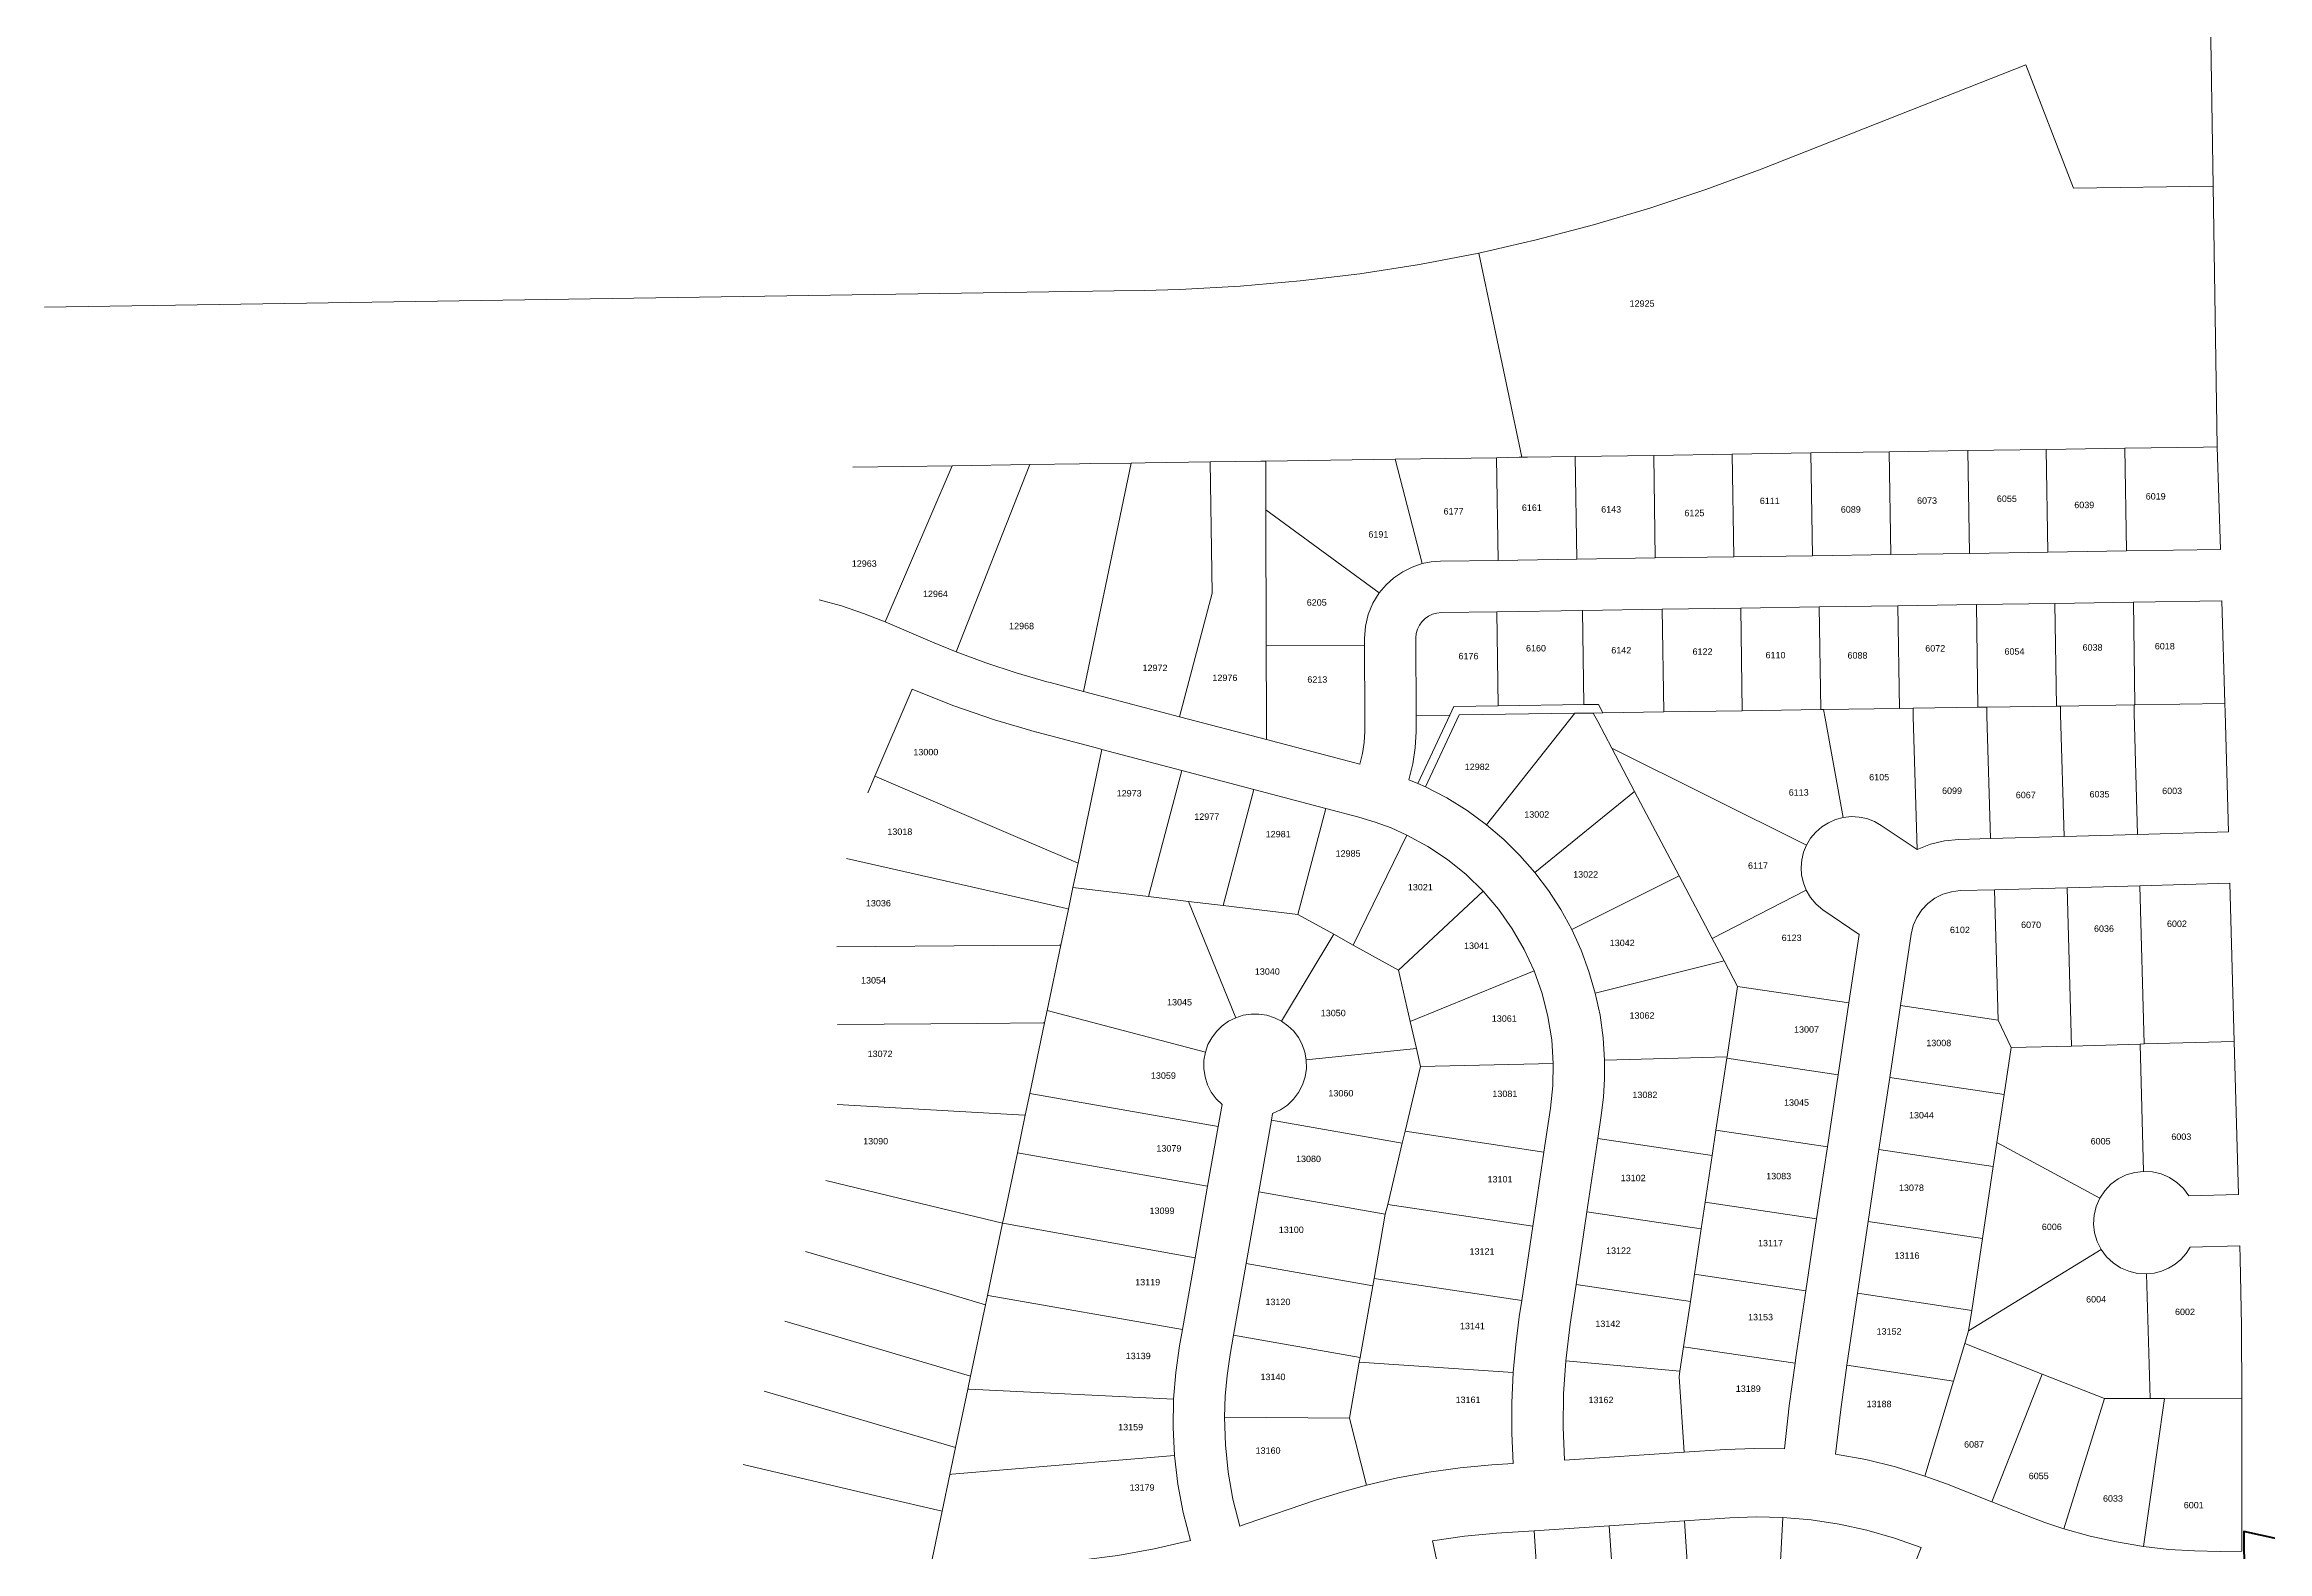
# Model space of a CAD drawing. Header units: feet. Extents: x 865220 to 2843873, y -2240498 to 972474.
# Drawn here: x 2833281 to 2835877, y 969791 to 971552 of the extents above; entities that cross this region are included whole.
import ezdxf
from ezdxf.enums import TextEntityAlignment as Align

# ---------------------------------------------------------------- set-up
doc = ezdxf.new("R2010")
doc.units = ezdxf.units.FT
doc.header["$LTSCALE"] = 0.015
doc.header["$MEASUREMENT"] = 0
for name, color, linetype, lineweight in [('Dakota County Addresses', 7, 'Continuous', 5), ('Dakota County Parcels', 7, 'Continuous', 5), ('WORK BOUNDARY', 110, 'Continuous', 40)]:
    doc.layers.add(name, color=color, linetype=linetype, lineweight=lineweight)
doc.styles.add('Dimensions 100', font='arial.ttf')

# ---------------------------------------------------------------- blocks, each defined once
blk = doc.blocks.new('ACMAP_ANN_TEMPLATE_Dakota County Addresses')
at = {"layer": 'Dakota County Addresses', "style": 'Dimensions 100'}
blk.add_attdef('DakotaCountyAddress', text='', height=50, dxfattribs=at).set_placement((0, 0), align=Align.CENTER)

msp = doc.modelspace()

# ---------------------------------------------------------------- linework, layer by layer
at = {"layer": 'Dakota County Parcels', "lineweight": 5}
for p, q in [((2835813, 971386.2), (2835802.4, 972086.6)), ((2835285.2, 971406), (2835594.4, 971527.9)), ((2835594.4, 971527.9), (2835650.2, 971383.7)), ((2835650.2, 971383.7), (2835813, 971386.2)), ((2835817.7, 971081.5), (2835813, 971386.2)), ((2834955.7, 971307.8), (2835005.8, 971069.3)), ((2835526.6, 971077.1), (2835618.3, 971078.5)), ((2835618.3, 971078.5), (2835710, 971079.9)), ((2835620.1, 970958.5), (2835618.3, 971078.5)), ((2835710, 971079.9), (2835801.9, 971081.2)), ((2835711.8, 970959.9), (2835710, 971079.9)), ((2835801.9, 971081.2), (2835817.7, 971081.5)), ((2834224.7, 971057.7), (2834340.6, 971059.4)), ((2834262.5, 970877), (2834340.6, 971059.4)), ((2834340.6, 971059.4), (2834431.3, 971060.8)), ((2834340.6, 971059.4), (2834340.6, 971059.4)), ((2834345.4, 970842), (2834431.3, 971060.8)), ((2834431.3, 971060.8), (2834431.3, 971060.8)), ((2834494.1, 970795.9), (2834549.9, 971062.5)), ((2834549.9, 971062.5), (2834549.9, 971062.6)), ((2834642, 971063.9), (2834701.2, 971064.8)), ((2834642, 971063.9), (2834642, 971063.9)), ((2834644.3, 970910.6), (2834642, 971063.9)), ((2834701.2, 971064.8), (2834701.8, 971064.8)), ((2834701.8, 971064.8), (2834707, 971064.9)), ((2834707, 971064.9), (2834858, 971067.1)), ((2834707.1, 971007.9), (2834707, 971064.9)), ((2834858, 971067.1), (2834976.5, 971068.9)), ((2834858, 971067.1), (2834889.6, 970945.1)), ((2834976.5, 971068.9), (2835002.6, 971069.3)), ((2834978.3, 970948.9), (2834976.5, 971068.9)), ((2835002.7, 971069.3), (2835005.8, 971069.3)), ((2835005.8, 971069.3), (2835012.2, 971069.4)), ((2835012.5, 971069.4), (2835068.2, 971070.3)), ((2835068.2, 971070.3), (2835159.9, 971071.6)), ((2835070, 970950.3), (2835068.2, 971070.3)), ((2835159.9, 971071.6), (2835251.6, 971073)), ((2835161.7, 970951.7), (2835159.9, 971071.6)), ((2835251.6, 971073), (2835343.3, 971074.4)), ((2835253.4, 970953), (2835251.6, 971073)), ((2835343.3, 971074.4), (2835434.9, 971075.8)), ((2835345.1, 970954.4), (2835343.3, 971074.4)), ((2835434.9, 971075.8), (2835526.6, 971077.1)), ((2835436.7, 970955.8), (2835434.9, 971075.8)), ((2835528.4, 970957.1), (2835526.6, 971077.1)), ((2834707.5, 970849.5), (2834707.1, 971007.9)), ((2834707.1, 971007.9), (2834839.5, 970911.1)), ((2834910.8, 970947.9), (2834978.3, 970948.9)), ((2834978.3, 970948.9), (2835070, 970950.3)), ((2835070, 970950.3), (2835161.7, 970951.7)), ((2835161.7, 970951.7), (2835253.4, 970953)), ((2835253.4, 970953), (2835345.1, 970954.4)), ((2835345.1, 970954.4), (2835436.7, 970955.8)), ((2835436.7, 970955.8), (2835528.4, 970957.1)), ((2835528.4, 970957.1), (2835620.1, 970958.5)), ((2835620.1, 970958.5), (2835711.8, 970959.9)), ((2835711.8, 970959.9), (2835821.8, 970961.5)), ((2834606.2, 970766.3), (2834644.3, 970910.6)), ((2835353.2, 970894.5), (2835444.9, 970895.9)), ((2835444.9, 970895.9), (2835536.6, 970897.3)), ((2835446.7, 970775.9), (2835444.9, 970895.9)), ((2835536.6, 970897.3), (2835628.2, 970898.6)), ((2835538.4, 970777.3), (2835536.6, 970897.3)), ((2835628.2, 970898.6), (2835719.9, 970900)), ((2835630, 970778.7), (2835628.2, 970898.6)), ((2835719.9, 970900), (2835823.4, 970901.6)), ((2835721.7, 970780), (2835719.9, 970900)), ((2835826.7, 970781.7), (2835823.4, 970901.6)), ((2834262.5, 970877), (2834317.7, 970853.4)), ((2834911.7, 970887.9), (2834976.6, 970888.9)), ((2834976.6, 970888.9), (2835076.6, 970890.4)), ((2834978.2, 970778.9), (2834976.6, 970888.9)), ((2835076.6, 970890.4), (2835169.8, 970891.8)), ((2835078.2, 970780.4), (2835076.6, 970890.4)), ((2835169.8, 970891.8), (2835261.5, 970893.2)), ((2835171.6, 970771.8), (2835169.8, 970891.8)), ((2835261.5, 970893.2), (2835353.2, 970894.5)), ((2835263.3, 970773.2), (2835261.5, 970893.2)), ((2835355, 970774.6), (2835353.2, 970894.5)), ((2834317.7, 970853.4), (2834345.4, 970842)), ((2834707.5, 970849.5), (2834822.2, 970849.7)), ((2834707.7, 970764.9), (2834707.5, 970849.5)), ((2834822.2, 970849.7), (2834822.2, 970857.7)), ((2834822.4, 970766.6), (2834822.2, 970849.7)), ((2834882.4, 970767.5), (2834882.2, 970858.5)), ((2834250.6, 970696.8), (2834294, 970798.3)), ((2834455, 970806.2), (2834494.1, 970795.9)), ((2834606.2, 970766.3), (2834707.8, 970739.5)), ((2834822.4, 970749.1), (2834822.4, 970766.6)), ((2834882.4, 970767.5), (2834921.8, 970768.1)), ((2834882.4, 970749.2), (2834882.4, 970767.5)), ((2834884.3, 970688.4), (2834921.8, 970768.1)), ((2834893.4, 970684.3), (2834932.9, 970768.3)), ((2834921.8, 970768.1), (2834926.5, 970778.1)), ((2834926.5, 970778.1), (2834978.2, 970778.9)), ((2834932.9, 970768.3), (2835067.9, 970770.3)), ((2834964.6, 970640.1), (2835067.9, 970770.3)), ((2834978.2, 970778.9), (2835078.2, 970780.4)), ((2835067.9, 970770.3), (2835089.3, 970770.6)), ((2835078.2, 970780.4), (2835095.3, 970780.7)), ((2835089.3, 970770.6), (2835100.5, 970770.8)), ((2835089.3, 970770.6), (2835094.5, 970760.7)), ((2835095.3, 970780.7), (2835100.5, 970770.8)), ((2835100.5, 970770.8), (2835171.6, 970771.8)), ((2835171.6, 970771.8), (2835263.3, 970773.2)), ((2835263.3, 970773.2), (2835355, 970774.6)), ((2835721.7, 970780), (2835826.7, 970781.7)), ((2834707.8, 970739.5), (2834707.7, 970764.9)), ((2835094.5, 970760.7), (2835110.9, 970729.6)), ((2834487.8, 970595.2), (2834515.6, 970728.1)), ((2834515.6, 970728.1), (2834608.8, 970703.6)), ((2834707.8, 970739.5), (2834816.7, 970710.7)), ((2835110.9, 970729.6), (2835338.3, 970616.3)), ((2835110.9, 970729.6), (2835137.6, 970679.1)), ((2834242.3, 970677.5), (2834250.6, 970696.8)), ((2834569.9, 970556.2), (2834608.8, 970703.6)), ((2834608.8, 970703.6), (2834693, 970681.4)), ((2834884.3, 970688.4), (2834873.9, 970692.7)), ((2834893.4, 970684.3), (2834884.3, 970688.4)), ((2834657.2, 970545.8), (2834693, 970681.4)), ((2834693, 970681.4), (2834777.1, 970659.2)), ((2835021, 970584.4), (2835137.6, 970679.1)), ((2835137.6, 970679.1), (2835189.6, 970580.6)), ((2834744.4, 970535.4), (2834777.1, 970659.2)), ((2834777.1, 970659.2), (2834815.7, 970649)), ((2835425.6, 970639.3), (2835467.3, 970611.1)), ((2834809, 970499.6), (2834871.7, 970628.1)), ((2835516.1, 970623), (2835553, 970624.1)), ((2835553, 970624.1), (2835639, 970626.4)), ((2835639, 970626.4), (2835724.9, 970628.8)), ((2835724.9, 970628.8), (2835830.9, 970631.7)), ((2834481.8, 970566.7), (2834487.8, 970595.2)), ((2834476.5, 970541.5), (2834481.8, 970566.7)), ((2834481.8, 970566.7), (2834569.9, 970556.2)), ((2834862, 970470.2), (2834960.6, 970562.4)), ((2835064.1, 970517.7), (2835189.6, 970580.6)), ((2835189.6, 970580.6), (2835228.3, 970507.3)), ((2835228.3, 970507.3), (2835337.9, 970563.7)), ((2835517.8, 970563.1), (2835557.7, 970564.2)), ((2835557.7, 970564.2), (2835642.6, 970566.5)), ((2835561.9, 970411.9), (2835557.7, 970564.2)), ((2835642.6, 970566.5), (2835727.6, 970568.9)), ((2835647.7, 970381.6), (2835642.6, 970566.5)), ((2835727.6, 970568.9), (2835832.5, 970571.8)), ((2835732.7, 970384), (2835727.6, 970568.9)), ((2835837.6, 970386.9), (2835832.5, 970571.8)), ((2834467.7, 970499.5), (2834476.5, 970541.5)), ((2834569.9, 970556.2), (2834616.5, 970550.6)), ((2834616.5, 970550.6), (2834671.8, 970414.7)), ((2834616.5, 970550.6), (2834657.2, 970545.8)), ((2834657.2, 970545.8), (2834744.4, 970535.4)), ((2834744.4, 970535.4), (2834786.3, 970512.2)), ((2835357.3, 970540.6), (2835399.8, 970511.9)), ((2834725.3, 970410.6), (2834786.3, 970512.2)), ((2834786.3, 970512.2), (2834809, 970499.6)), ((2835228.3, 970507.3), (2835242, 970481.3)), ((2835387.8, 970431.9), (2835399.8, 970511.9)), ((2835448.1, 970429), (2835460.6, 970512.4)), ((2834451.7, 970423), (2834467.7, 970499.5)), ((2834809, 970499.6), (2834862, 970470.2)), ((2835091.7, 970443.4), (2835242, 970481.3)), ((2835242, 970481.3), (2835257.8, 970451.3)), ((2834862, 970470.2), (2834875.6, 970410.4)), ((2834875.6, 970410.4), (2835020.2, 970469.3)), ((2835245.5, 970369), (2835257.8, 970451.3)), ((2835257.8, 970451.3), (2835387.8, 970431.9)), ((2835375.3, 970347.8), (2835387.8, 970431.9)), ((2835435.5, 970344.9), (2835448.1, 970429)), ((2835448.1, 970429), (2835561.9, 970411.9)), ((2834431.5, 970326.3), (2834448.7, 970408.5)), ((2834448.7, 970408.5), (2834451.7, 970423)), ((2834451.7, 970423), (2834636.4, 970374.4)), ((2834875.6, 970410.4), (2834882.9, 970378.7)), ((2835561.9, 970411.9), (2835577.2, 970379.7)), ((2834754.1, 970365.3), (2834882.9, 970378.7)), ((2834882.9, 970378.7), (2834887.7, 970357.6)), ((2835569, 970324.9), (2835577.2, 970379.7)), ((2835577.2, 970379.7), (2835647.7, 970381.6)), ((2835647.7, 970381.6), (2835727.7, 970383.8)), ((2835727.7, 970383.8), (2835732.7, 970384)), ((2835731.8, 970235.2), (2835727.7, 970383.8)), ((2835732.7, 970384), (2835837.6, 970386.9)), ((2835842.6, 970208.3), (2835837.6, 970386.9)), ((2834869.7, 970282), (2834887.7, 970357.6)), ((2834887.7, 970357.6), (2835042.6, 970361.1)), ((2835102.6, 970364.9), (2835245.5, 970369)), ((2835232.6, 970283.2), (2835245.2, 970367.3)), ((2835245.2, 970367.3), (2835245.5, 970369)), ((2835245.2, 970367.3), (2835375.3, 970347.8)), ((2834426.1, 970300.8), (2834431.5, 970326.3)), ((2834431.5, 970326.3), (2834651.4, 970287.6)), ((2835362.7, 970263.8), (2835375.3, 970347.8)), ((2835422.9, 970260.9), (2835435.5, 970344.9)), ((2835435.5, 970344.9), (2835569, 970324.9)), ((2835560.6, 970268.8), (2835569, 970324.9)), ((2834416.9, 970256.8), (2834426.1, 970300.8)), ((2834651.4, 970287.6), (2834655.9, 970313.2)), ((2834713.6, 970294.9), (2834714.9, 970302.8)), ((2835031.7, 970257.8), (2835039.4, 970309.2)), ((2835094.7, 970273.6), (2835098.7, 970300.3)), ((2834639, 970217.7), (2834651.4, 970287.6)), ((2834698.8, 970211.2), (2834713.6, 970294.9)), ((2834713.6, 970294.9), (2834866.3, 970268)), ((2834866.3, 970268), (2834869.7, 970282)), ((2834869.7, 970282), (2835031.7, 970257.8)), ((2835081.9, 970188), (2835094.7, 970273.6)), ((2835094.7, 970273.6), (2835228.2, 970253.7)), ((2835228.2, 970253.7), (2835232.6, 970283.2)), ((2835232.6, 970283.2), (2835362.7, 970263.8)), ((2834416.9, 970256.8), (2834639, 970217.7)), ((2834849.3, 970196.6), (2834866.3, 970268)), ((2835018.7, 970171.2), (2835031.7, 970257.8)), ((2835220, 970199.2), (2835228.2, 970253.7)), ((2835350.1, 970179.7), (2835362.7, 970263.8)), ((2835410.3, 970176.8), (2835422.9, 970260.9)), ((2835422.9, 970260.9), (2835556.4, 970240.9)), ((2835556.4, 970240.9), (2835560.6, 970268.8)), ((2835560.6, 970268.8), (2835680.7, 970203.8)), ((2835543.8, 970156.8), (2835556.4, 970240.9)), ((2834624.3, 970134), (2834639, 970217.7)), ((2834684.1, 970127.5), (2834698.8, 970211.2)), ((2834698.8, 970211.2), (2834846.5, 970185.2)), ((2834846.5, 970185.2), (2834849.3, 970196.6)), ((2834849.3, 970196.6), (2835018.7, 970171.2)), ((2835215.4, 970168), (2835220, 970199.2)), ((2835220, 970199.2), (2835350.1, 970179.7)), ((2835784.6, 970206.7), (2835842.6, 970208.3)), ((2834382, 970090.3), (2834399.7, 970174.8)), ((2834833.3, 970110), (2834846.5, 970185.2)), ((2835005.7, 970084.2), (2835018.7, 970171.2)), ((2835069.2, 970103), (2835081.9, 970188)), ((2835081.9, 970188), (2835215.4, 970168)), ((2835337.5, 970095.7), (2835350.1, 970179.7)), ((2835397.7, 970092.8), (2835410.3, 970176.8)), ((2835410.3, 970176.8), (2835543.8, 970156.8)), ((2835207.5, 970115.1), (2835215.4, 970168)), ((2835527.6, 970048.7), (2835682.4, 970143.9)), ((2835531.2, 970072.8), (2835543.8, 970156.8)), ((2835786.3, 970146.7), (2835844.2, 970148.3)), ((2835844.2, 970148.3), (2835844.7, 970133.3)), ((2834609.6, 970050.3), (2834624.3, 970134)), ((2834669.4, 970043.8), (2834684.1, 970127.5)), ((2834684.1, 970127.5), (2834831.8, 970101.5)), ((2835846.2, 970054.6), (2835844.7, 970133.3)), ((2834817.1, 970017.8), (2834831.8, 970101.5)), ((2834831.8, 970101.5), (2834833.3, 970110)), ((2834833.3, 970110), (2835005.7, 970084.2)), ((2835062.2, 970056.5), (2835069.2, 970103)), ((2835069.2, 970103), (2835202.7, 970083)), ((2835202.7, 970083), (2835207.5, 970115.1)), ((2835207.5, 970115.1), (2835337.5, 970095.7)), ((2835325.8, 970017.6), (2835337.5, 970095.7)), ((2835385.2, 970008.7), (2835397.7, 970092.8)), ((2835397.7, 970092.8), (2835531.2, 970072.8)), ((2835739.7, 969969.7), (2835735.2, 970115.3)), ((2834362.3, 969995.9), (2834379.7, 970079.4)), ((2834379.7, 970079.4), (2834382, 970090.3)), ((2835002.9, 970065.4), (2835005.7, 970084.2)), ((2835194.8, 970030.3), (2835202.7, 970083)), ((2835527.6, 970048.7), (2835531.2, 970072.8)), ((2834606.3, 970031.5), (2834609.6, 970050.3)), ((2834665.4, 970021.1), (2834669.4, 970043.8)), ((2834669.4, 970043.8), (2834817.1, 970017.8)), ((2835062.2, 970056.5), (2835057.1, 970013.8)), ((2835523.2, 970034.1), (2835527.6, 970048.7)), ((2835846.5, 969969.6), (2835846.2, 970054.6)), ((2834816.1, 970012.2), (2834817.1, 970017.8)), ((2835057.1, 970013.8), (2835190.5, 970001.7)), ((2835190.5, 970001.7), (2835194.8, 970030.3)), ((2835194.8, 970030.3), (2835324.9, 970011.2)), ((2835325.8, 970017.6), (2835324.9, 970011.2)), ((2835510, 969990), (2835523.2, 970034.1)), ((2835523.2, 970034.1), (2835613.6, 969998.4)), ((2834359.1, 969980.8), (2834362.3, 969995.9)), ((2834804.6, 969947), (2834816.1, 970012.2)), ((2834816.1, 970012.2), (2834995.8, 970000.2)), ((2835189.5, 969995.1), (2835190.5, 970001.7)), ((2835195.4, 969907.2), (2835189.5, 969995.1)), ((2835385.2, 970008.7), (2835510, 969990)), ((2835510, 969990), (2835476.6, 969879.2)), ((2835554.6, 969849), (2835613.6, 969998.4)), ((2835613.6, 969998.4), (2835686.1, 969969.7)), ((2834344.8, 969912.5), (2834359.1, 969980.8)), ((2835638.7, 969817.7), (2835686.1, 969969.7)), ((2835686.1, 969969.7), (2835739.7, 969969.7)), ((2835731.6, 969797), (2835756.4, 969969.7)), ((2835739.7, 969969.7), (2835756.4, 969969.7)), ((2835756.4, 969969.7), (2835846.5, 969969.6)), ((2835846.4, 969791.5), (2835846.5, 969969.6)), ((2834658.7, 969948), (2834804.6, 969947)), ((2834804.6, 969947), (2834824.7, 969868.7)), ((2834338.2, 969881.2), (2834344.8, 969912.5)), ((2835195.4, 969907.2), (2835243.3, 969910.4)), ((2834970.9, 969892.2), (2834995.8, 969893.8)), ((2835055.7, 969897.8), (2835195.4, 969907.2)), ((2834329.2, 969838.1), (2834338.2, 969881.2)), ((2835501.6, 969870), (2835476.6, 969879.2)), ((2835501.6, 969870), (2835554.6, 969849)), ((2834329.2, 969838.1), (2834315.9, 969774.6)), ((2834683.9, 969823.4), (2834766.2, 969851.3)), ((2835554.6, 969849), (2835595, 969833)), ((2834676.5, 969820.9), (2834683.9, 969823.4)), ((2834976.2, 969812.4), (2835020.1, 969815.3)), ((2835020.1, 969815.3), (2835107.9, 969821.1)), ((2835020.1, 969815.3), (2835029.4, 969676.5)), ((2835107.9, 969821.1), (2835195.7, 969827)), ((2835107.9, 969821.1), (2835117.2, 969681.9)), ((2835195.7, 969827), (2835248.6, 969830.5)), ((2835195.7, 969827), (2835205, 969687.3)), ((2835305.8, 969743.1), (2835310.5, 969830.9)), ((2834901.6, 969803.5), (2834930.3, 969670.4)), ((2835431.7, 969693.3), (2835472.1, 969795.6)), ((2835821.1, 969791.3), (2835846.4, 969791.5))]:
    msp.add_line(p, q, dxfattribs=at)
for points in [[(2834955.7, 971307.8), (2835022.8, 971323.2), (2835089.4, 971340.7), (2835155.4, 971360.3), (2835220.7, 971382.1), (2835285.2, 971406)], [(2834565.1, 971264.3), (2834606.6, 971265.4), (2834676.9, 971269.2), (2834747, 971275.3), (2834816.9, 971283.8), (2834886.5, 971294.6), (2834955.7, 971307.8)], [(2833280.9, 971244.9), (2834529.8, 971263.8), (2834565.1, 971264.3)], [(2835821.8, 970961.5), (2835817.7, 971081.4), (2835817.7, 971081.5)], [(2834431.3, 971060.8), (2834489.4, 971061.7), (2834502.7, 971061.9), (2834549.9, 971062.6)], [(2834549.9, 971062.6), (2834566.1, 971062.8), (2834642, 971063.9)], [(2834910.8, 970947.9), (2834900.1, 970947.1), (2834889.6, 970945.1)], [(2834889.6, 970945.1), (2834877.9, 970941.1), (2834866.8, 970935.7), (2834856.6, 970928.7), (2834847.5, 970920.5), (2834839.5, 970911.1)], [(2834262.5, 970877), (2834237.3, 970887), (2834211.7, 970895.7), (2834185.6, 970903)], [(2834839.5, 970911.1), (2834832, 970898.9), (2834826.6, 970885.8), (2834823.3, 970871.9), (2834822.2, 970857.7)], [(2834911.7, 970887.9), (2834906.6, 970887.4), (2834901.7, 970886), (2834897.1, 970883.9), (2834892.9, 970880.9), (2834889.3, 970877.3), (2834886.3, 970873.2), (2834884.1, 970868.5), (2834882.7, 970863.6), (2834882.2, 970858.5)], [(2834345.4, 970842), (2834380.2, 970829.1), (2834415.5, 970817.5), (2834451.2, 970807.2), (2834455, 970806.2)], [(2834294, 970798.3), (2834341.6, 970779.3), (2834390.1, 970762.6), (2834439.3, 970748.3), (2834439.6, 970748.2)], [(2834494.1, 970795.9), (2834523.8, 970788), (2834606.2, 970766.3)], [(2835355, 970774.6), (2835358.2, 970774.6), (2835446.7, 970775.9)], [(2835381.2, 970648.6), (2835360, 970764.7), (2835358.2, 970774.6)], [(2835446.7, 970775.9), (2835462.8, 970776.2), (2835538.4, 970777.3)], [(2835467.3, 970611.1), (2835463, 970766.2), (2835462.8, 970776.2)], [(2835538.4, 970777.3), (2835548.7, 970777.5), (2835630, 970778.7)], [(2835553, 970624.1), (2835549, 970767.5), (2835548.7, 970777.5)], [(2835630, 970778.7), (2835634.7, 970778.7), (2835720.7, 970780), (2835721.7, 970780)], [(2835639, 970626.4), (2835635, 970768.8), (2835634.7, 970778.7)], [(2835724.9, 970628.8), (2835721, 970770.1), (2835720.7, 970780)], [(2835826.7, 970781.7), (2835827, 970771.7), (2835830.9, 970631.7)], [(2834439.6, 970748.2), (2834511.9, 970729.1), (2834515.6, 970728.1)], [(2834816.7, 970710.7), (2834819.9, 970723.3), (2834821.8, 970736.1), (2834822.4, 970749.1)], [(2834873.9, 970692.7), (2834878.6, 970711.2), (2834881.5, 970730.1), (2834882.4, 970749.2)], [(2834250.6, 970696.8), (2834414.6, 970626.5), (2834485.1, 970596.4), (2834487.8, 970595.2)], [(2834964.6, 970640.1), (2834942, 970656.6), (2834918.2, 970671.4), (2834893.4, 970684.3)], [(2834871.7, 970628.1), (2834853.5, 970636.3), (2834834.8, 970643.2), (2834815.7, 970649)], [(2835021, 970584.4), (2835003.6, 970604.3), (2834984.7, 970622.9), (2834964.6, 970640.1)], [(2835381.2, 970648.6), (2835372.3, 970646.2), (2835363.8, 970642.5), (2835356, 970637.5), (2835349, 970631.4), (2835343.1, 970624.3), (2835338.3, 970616.3)], [(2835425.6, 970639.3), (2835417.5, 970643.9), (2835408.8, 970647.2), (2835399.7, 970649.1), (2835390.5, 970649.6), (2835381.2, 970648.6)], [(2834960.6, 970562.4), (2834940.7, 970581.8), (2834919.2, 970599.3), (2834896.1, 970614.8), (2834871.7, 970628.1)], [(2835338.3, 970616.3), (2835334.9, 970607.9), (2835332.8, 970599.1), (2835332, 970590.1), (2835332.6, 970581), (2835334.6, 970572.2), (2835337.9, 970563.7)], [(2835516.1, 970623), (2835499.4, 970621.4), (2835483, 970617.4), (2835467.3, 970611.1)], [(2834217.3, 970600.6), (2834400.9, 970558.8), (2834474.1, 970542.1), (2834476.5, 970541.5)], [(2835064.1, 970517.7), (2835051.3, 970541), (2835037, 970563.2), (2835021, 970584.4)], [(2835020.2, 970469.3), (2835008.5, 970494.5), (2834994.6, 970518.6), (2834978.6, 970541.3), (2834960.6, 970562.4)], [(2835337.9, 970563.7), (2835343, 970555), (2835349.6, 970547.2), (2835357.3, 970540.6)], [(2835517.8, 970563.1), (2835507.5, 970561.9), (2835497.6, 970558.9), (2835488.3, 970554.3), (2835480, 970548.1), (2835472.8, 970540.6), (2835467.1, 970531.9), (2835463, 970522.4), (2835460.6, 970512.4)], [(2835091.7, 970443.4), (2835084.3, 970468.8), (2835075, 970493.7), (2835064.1, 970517.7)], [(2834206.1, 970497.6), (2834388.8, 970498.9), (2834465.5, 970499.5), (2834467.7, 970499.5)], [(2835042.6, 970361.1), (2835040.8, 970388.8), (2835036.4, 970416.2), (2835029.5, 970443.1), (2835020.2, 970469.3)], [(2835102.6, 970364.9), (2835100.8, 970391.3), (2835097.2, 970417.5), (2835091.7, 970443.4)], [(2834206.8, 970406.8), (2834370.4, 970408), (2834447.1, 970408.5), (2834448.7, 970408.5)], [(2834671.8, 970414.7), (2834663.5, 970410.6), (2834656, 970405.2), (2834649.3, 970398.7), (2834643.8, 970391.3), (2834639.4, 970383.2), (2834636.4, 970374.4)], [(2834725.3, 970410.6), (2834717, 970414.7), (2834708.2, 970417.5), (2834699, 970419), (2834689.8, 970419), (2834680.6, 970417.5), (2834671.8, 970414.7)], [(2834754.1, 970365.3), (2834752.4, 970374.5), (2834749.4, 970383.2), (2834745, 970391.4), (2834739.5, 970398.8), (2834732.8, 970405.2), (2834725.3, 970410.6)], [(2834636.4, 970374.4), (2834634.7, 970364.9), (2834634.5, 970355.2), (2834636, 970345.7), (2834638.9, 970336.4), (2834643.3, 970327.8), (2834649, 970320), (2834655.9, 970313.2)], [(2834714.9, 970302.8), (2834724, 970306.9), (2834732.2, 970312.5), (2834739.3, 970319.4), (2834745.3, 970327.3), (2834749.8, 970336.2), (2834752.8, 970345.6), (2834754.3, 970355.4), (2834754.1, 970365.3)], [(2835039.4, 970309.2), (2835042.1, 970335.1), (2835042.6, 970361.1)], [(2835098.7, 970300.3), (2835101.2, 970321.8), (2835102.5, 970343.3), (2835102.6, 970364.9)], [(2834206.4, 970313.4), (2834349.7, 970305.2), (2834425.3, 970300.8), (2834426.1, 970300.8)], [(2834399.7, 970174.8), (2834401.5, 970183), (2834416.9, 970256.8)], [(2834193.3, 970224.5), (2834326.8, 970192.3), (2834399.7, 970174.8)], [(2835731.8, 970235.2), (2835721.5, 970234), (2835711.4, 970231.1), (2835702.1, 970226.4), (2835693.7, 970220.1), (2835686.5, 970212.6), (2835680.7, 970203.8)], [(2835784.6, 970206.7), (2835778.4, 970215.1), (2835770.8, 970222.3), (2835762.1, 970228), (2835752.5, 970232.2), (2835742.3, 970234.6), (2835731.8, 970235.2)], [(2835680.7, 970203.8), (2835676.6, 970194.2), (2835674.2, 970184.1), (2835673.5, 970173.6), (2835674.7, 970163.2), (2835677.7, 970153.2), (2835682.4, 970143.9)], [(2834399.7, 970174.8), (2834399.8, 970174.8), (2834624.3, 970134)], [(2835682.4, 970143.9), (2835688.6, 970135.5), (2835696.2, 970128.3), (2835705, 970122.5), (2835714.6, 970118.4), (2835724.7, 970115.9), (2835735.2, 970115.3)], [(2835735.2, 970115.3), (2835744.1, 970116.2), (2835752.8, 970118.5), (2835761, 970122), (2835768.7, 970126.7), (2835775.5, 970132.4), (2835781.4, 970139.2), (2835786.3, 970146.7)], [(2834169.4, 970141.5), (2834308.3, 970100.5), (2834379.7, 970079.4)], [(2834382, 970090.3), (2834382.7, 970090.2), (2834609.6, 970050.3)], [(2835002.9, 970065.4), (2834998.7, 970032.9), (2834995.8, 970000.2)], [(2834145.4, 970060), (2834291.3, 970016.9), (2834362.3, 969995.9)], [(2834606.3, 970031.5), (2834601.8, 970000.4), (2834599.3, 969969.1)], [(2834665.4, 970021.1), (2834661.8, 969996.9), (2834659.6, 969972.5), (2834658.7, 969948)], [(2835057.1, 970013.8), (2835054.6, 969975.2), (2835054.2, 969936.5), (2835055.7, 969897.8)], [(2834995.8, 970000.2), (2834994.3, 969964.8), (2834994.3, 969929.3), (2834995.8, 969893.8)], [(2835324.9, 970011.2), (2835318.2, 969961.1), (2835312.5, 969910.9)], [(2835385.2, 970008.7), (2835378.2, 969956.9), (2835372.2, 969904.9)], [(2834344.8, 969912.5), (2834274.4, 969933.2), (2834121.3, 969978.4)], [(2834359.1, 969980.8), (2834360.5, 969980.7), (2834599.3, 969969.1)], [(2834599.3, 969969.1), (2834598.8, 969936.1), (2834600.5, 969903.1)], [(2834658.7, 969948), (2834659.7, 969915.9), (2834663, 969883.8), (2834668.6, 969852.1), (2834676.5, 969820.9)], [(2835312.5, 969910.9), (2835277.9, 969911.6), (2835243.3, 969910.4)], [(2834096.8, 969892.8), (2834258.6, 969854.7), (2834329.2, 969838.1)], [(2834338.2, 969881.2), (2834340.4, 969881.4), (2834600.5, 969903.1)], [(2834600.5, 969903.1), (2834604.4, 969869.7), (2834610.6, 969836.6), (2834619, 969804)], [(2834970.9, 969892.2), (2834934, 969888.8), (2834897.3, 969883.8), (2834860.8, 969877.1), (2834824.7, 969868.7)], [(2835476.6, 969879.2), (2835442.3, 969889.9), (2835407.5, 969898.5), (2835372.2, 969904.9)], [(2834824.7, 969868.7), (2834795.3, 969860.6), (2834766.2, 969851.3)], [(2835310.5, 969830.9), (2835279.5, 969831.7), (2835248.6, 969830.5)], [(2835595, 969833), (2835616.7, 969825), (2835638.7, 969817.7)], [(2834976.2, 969812.4), (2834938.8, 969808.9), (2834901.6, 969803.5)], [(2835472.1, 969795.6), (2835440.9, 969806.8), (2835408.9, 969816), (2835376.5, 969823.1), (2835343.6, 969828.1), (2835310.5, 969830.9)], [(2835638.7, 969817.7), (2835669.3, 969809.2), (2835700.3, 969802.3), (2835731.6, 969797)], [(2834404.3, 969775.6), (2834447.7, 969777.1), (2834490.9, 969780.8), (2834534, 969786.4), (2834576.7, 969794.2), (2834619, 969804)], [(2835731.6, 969797), (2835761.3, 969793.6), (2835791.2, 969791.7), (2835821.1, 969791.3)]]:
    msp.add_lwpolyline(points, dxfattribs=at)
at = {"layer": 'WORK BOUNDARY', "ltscale": 50, "flags": 128}
msp.add_lwpolyline([(2835821.1, 965754.9), (2838590.8, 965764.5), (2838540.7, 967567.4), (2838686.6, 968165.9), (2838544, 968252.2), (2838539.3, 969179.3), (2839357.9, 968944.5), (2839658.8, 969551.7), (2838852.5, 969561.3), (2838405.2, 970043.2), (2837860.9, 969889.4), (2837271.6, 969893.1), (2836764.9, 969833.1), (2836701.1, 969750.6), (2836123.1, 969754.3), (2835849.1, 969814.4), (2835856.6, 968748.8), (2835792.4, 968470.2), (2835728.6, 968203.8), (2835736.1, 968083.7), (2835480.8, 967776), (2835548.4, 967539.7), (2835694.8, 967520.9), (2835833.7, 967524.7)], close=True, dxfattribs=at)

# ---------------------------------------------------------------- block references
at = {"layer": 'Dakota County Addresses', "lineweight": 5, "xscale": 0.15, "yscale": 0.15, "zscale": 0.15}
for p, values in [((2835146.3, 971245.2), {'DakotaCountyAddress': '12925'}), ((2835746, 971020), {'DakotaCountyAddress': '6019'}), ((2834926.2, 971002.5), {'DakotaCountyAddress': '6177'}), ((2835017.6, 971006.7), {'DakotaCountyAddress': '6161'}), ((2835110.2, 971004.8), {'DakotaCountyAddress': '6143'}), ((2835207.4, 971000.5), {'DakotaCountyAddress': '6125'}), ((2835295.4, 971014.7), {'DakotaCountyAddress': '6111'}), ((2835390, 971004.7), {'DakotaCountyAddress': '6089'}), ((2835479, 971015), {'DakotaCountyAddress': '6073'}), ((2835572.2, 971017.2), {'DakotaCountyAddress': '6055'}), ((2835662.6, 971009.9), {'DakotaCountyAddress': '6039'}), ((2834838.4, 970975.6), {'DakotaCountyAddress': '6191'}), ((2834238.1, 970941.4), {'DakotaCountyAddress': '12963'}), ((2834321.2, 970906.1), {'DakotaCountyAddress': '12964'}), ((2834766.4, 970896), {'DakotaCountyAddress': '6205'}), ((2834421.8, 970868.5), {'DakotaCountyAddress': '12968'}), ((2835022.4, 970842.5), {'DakotaCountyAddress': '6160'}), ((2835122, 970840.2), {'DakotaCountyAddress': '6142'}), ((2835216.9, 970838.6), {'DakotaCountyAddress': '6122'}), ((2835488.6, 970842.4), {'DakotaCountyAddress': '6072'}), ((2835581.1, 970838.8), {'DakotaCountyAddress': '6054'}), ((2835672.3, 970843.5), {'DakotaCountyAddress': '6038'}), ((2835756.6, 970844.9), {'DakotaCountyAddress': '6018'}), ((2834577.6, 970819.6), {'DakotaCountyAddress': '12972'}), ((2834943.6, 970833.4), {'DakotaCountyAddress': '6176'}), ((2835302.1, 970834.5), {'DakotaCountyAddress': '6110'}), ((2835397.8, 970834.2), {'DakotaCountyAddress': '6088'}), ((2834659.2, 970808), {'DakotaCountyAddress': '12976'}), ((2834767.1, 970806), {'DakotaCountyAddress': '6213'}), ((2834310, 970721.2), {'DakotaCountyAddress': '13000'}), ((2834953.8, 970704), {'DakotaCountyAddress': '12982'}), ((2835423.1, 970691.9), {'DakotaCountyAddress': '6105'}), ((2834547.4, 970673.1), {'DakotaCountyAddress': '12973'}), ((2835329.2, 970674.1), {'DakotaCountyAddress': '6113'}), ((2835508.2, 970676.1), {'DakotaCountyAddress': '6099'}), ((2835594.3, 970671.1), {'DakotaCountyAddress': '6067'}), ((2835680.4, 970672), {'DakotaCountyAddress': '6035'}), ((2835765.2, 970675.9), {'DakotaCountyAddress': '6003'}), ((2834638, 970645.8), {'DakotaCountyAddress': '12977'}), ((2835023.3, 970648.4), {'DakotaCountyAddress': '13002'}), ((2834279.6, 970628.2), {'DakotaCountyAddress': '13018'}), ((2834721.4, 970625.4), {'DakotaCountyAddress': '12981'}), ((2834803, 970602.8), {'DakotaCountyAddress': '12985'}), ((2835080.4, 970578.4), {'DakotaCountyAddress': '13022'}), ((2835281.6, 970588.6), {'DakotaCountyAddress': '6117'}), ((2834887.4, 970563.4), {'DakotaCountyAddress': '13021'}), ((2834254.6, 970544.7), {'DakotaCountyAddress': '13036'}), ((2835320.9, 970504.3), {'DakotaCountyAddress': '6123'}), ((2835517.4, 970513.5), {'DakotaCountyAddress': '6102'}), ((2835600.5, 970519.5), {'DakotaCountyAddress': '6070'}), ((2835685.6, 970515), {'DakotaCountyAddress': '6036'}), ((2835770.8, 970520.7), {'DakotaCountyAddress': '6002'}), ((2834953, 970495), {'DakotaCountyAddress': '13041'}), ((2835123.1, 970498.3), {'DakotaCountyAddress': '13042'}), ((2834248.9, 970454.6), {'DakotaCountyAddress': '13054'}), ((2834708.7, 970464.9), {'DakotaCountyAddress': '13040'}), ((2834606.2, 970429), {'DakotaCountyAddress': '13045'}), ((2834785.7, 970416.4), {'DakotaCountyAddress': '13050'}), ((2834985.4, 970409.9), {'DakotaCountyAddress': '13061'}), ((2835146.2, 970413.5), {'DakotaCountyAddress': '13062'}), ((2835338.3, 970397.2), {'DakotaCountyAddress': '13007'}), ((2835492.7, 970381.4), {'DakotaCountyAddress': '13008'}), ((2834256.6, 970368.7), {'DakotaCountyAddress': '13072'}), ((2834587.4, 970343.3), {'DakotaCountyAddress': '13059'}), ((2834794.6, 970322.7), {'DakotaCountyAddress': '13060'}), ((2834986.1, 970322), {'DakotaCountyAddress': '13081'}), ((2835149.6, 970320.8), {'DakotaCountyAddress': '13082'}), ((2835326.6, 970311.8), {'DakotaCountyAddress': '13045'}), ((2835472.5, 970297), {'DakotaCountyAddress': '13044'}), ((2834251.4, 970266.7), {'DakotaCountyAddress': '13090'}), ((2835681.7, 970266.6), {'DakotaCountyAddress': '6005'}), ((2835775.9, 970271.9), {'DakotaCountyAddress': '6003'}), ((2834593.8, 970258.3), {'DakotaCountyAddress': '13079'}), ((2834756.8, 970246), {'DakotaCountyAddress': '13080'}), ((2834980.4, 970222.2), {'DakotaCountyAddress': '13101'}), ((2835135.9, 970223.7), {'DakotaCountyAddress': '13102'}), ((2835305.8, 970225.9), {'DakotaCountyAddress': '13083'}), ((2835460.8, 970212.3), {'DakotaCountyAddress': '13078'}), ((2834585.8, 970185.4), {'DakotaCountyAddress': '13099'}), ((2834736.7, 970163.2), {'DakotaCountyAddress': '13100'}), ((2835624.7, 970166.6), {'DakotaCountyAddress': '6006'}), ((2834959.4, 970137.9), {'DakotaCountyAddress': '13121'}), ((2835118.8, 970138.8), {'DakotaCountyAddress': '13122'}), ((2835296.2, 970147.6), {'DakotaCountyAddress': '13117'}), ((2835455.6, 970133.1), {'DakotaCountyAddress': '13116'}), ((2834569, 970102), {'DakotaCountyAddress': '13119'}), ((2834721.1, 970078.9), {'DakotaCountyAddress': '13120'}), ((2835284.6, 970061.2), {'DakotaCountyAddress': '13153'}), ((2835676.4, 970082), {'DakotaCountyAddress': '6004'}), ((2835780.2, 970067.3), {'DakotaCountyAddress': '6002'}), ((2834948.2, 970050.8), {'DakotaCountyAddress': '13141'}), ((2835106.3, 970053.4), {'DakotaCountyAddress': '13142'}), ((2835434.7, 970044.5), {'DakotaCountyAddress': '13152'}), ((2834558, 970015.8), {'DakotaCountyAddress': '13139'}), ((2834715.3, 969991.3), {'DakotaCountyAddress': '13140'}), ((2834943.1, 969964.6), {'DakotaCountyAddress': '13161'}), ((2835098.3, 969964.4), {'DakotaCountyAddress': '13162'}), ((2835270.3, 969977.6), {'DakotaCountyAddress': '13189'}), ((2835423, 969959.7), {'DakotaCountyAddress': '13188'}), ((2834549.1, 969932.7), {'DakotaCountyAddress': '13159'}), ((2834709.6, 969905.3), {'DakotaCountyAddress': '13160'}), ((2835533.9, 969912.5), {'DakotaCountyAddress': '6087'}), ((2834562.5, 969862.1), {'DakotaCountyAddress': '13179'}), ((2835609.4, 969875.6), {'DakotaCountyAddress': '6055'}), ((2835696.1, 969849.3), {'DakotaCountyAddress': '6033'}), ((2835790.4, 969841.5), {'DakotaCountyAddress': '6001'})]:
    msp.add_blockref('ACMAP_ANN_TEMPLATE_Dakota County Addresses', p, dxfattribs=at).add_auto_attribs(values)

doc.saveas('drawing.dxf')
